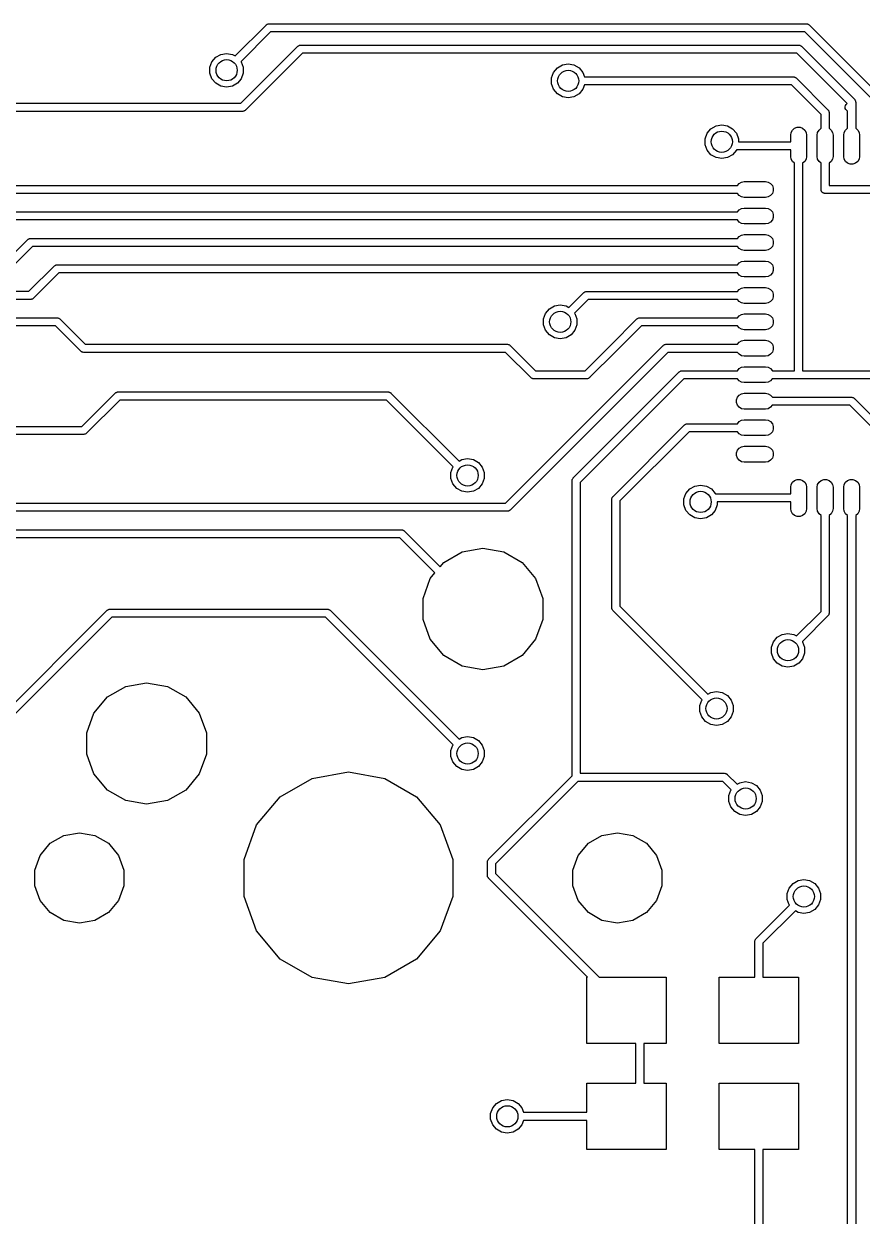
# Model space of a CAD drawing. Extents: x 16 to 277, y -108 to -11.
# Drawn here: x 129.87 to 145.7, y -66.38 to -43.87 of the extents above; entities that cross this region are included whole.
import ezdxf

# ---------------------------------------------------------------- set-up
doc = ezdxf.new("R2010")
doc.units = 0
doc.header["$MEASUREMENT"] = 0
doc.layers.add('BLACK', color=7, linetype='CONTINUOUS')

msp = doc.modelspace()

# ---------------------------------------------------------------- linework, layer by layer
at = {"layer": 'Black'}
for p, q in [((133.861, -44.4808), (134.446, -43.8961)), ((134.446, -43.8961), (134.449, -43.8942)), ((134.449, -43.8942), (134.451, -43.8916)), ((134.451, -43.8916), (134.46, -43.8866)), ((134.46, -43.8866), (134.468, -43.8809)), ((134.468, -43.8809), (134.471, -43.8801)), ((134.471, -43.8801), (134.474, -43.8784)), ((134.474, -43.8784), (134.484, -43.8767)), ((134.484, -43.8767), (134.493, -43.8741)), ((134.493, -43.8741), (134.497, -43.8744)), ((134.497, -43.8744), (134.5, -43.8738)), ((134.5, -43.8738), (144.65, -43.8738)), ((144.65, -43.8738), (144.653, -43.8744)), ((144.653, -43.8744), (144.657, -43.8741)), ((144.657, -43.8741), (144.666, -43.8767)), ((144.666, -43.8767), (144.676, -43.8784)), ((144.676, -43.8784), (144.679, -43.8801)), ((144.679, -43.8801), (144.682, -43.8809)), ((144.682, -43.8809), (144.69, -43.8867)), ((144.69, -43.8867), (144.699, -43.8916)), ((144.699, -43.8916), (144.701, -43.8942)), ((144.701, -43.8942), (144.704, -43.8961)), ((144.704, -43.8961), (146.056, -45.2479)), ((134.532, -44.0262), (133.972, -44.5858)), ((144.618, -44.0262), (134.532, -44.0262)), ((145.926, -45.3333), (144.618, -44.0262)), ((133.968, -45.3738), (135.046, -44.2961)), ((135.046, -44.2961), (135.049, -44.2942)), ((135.049, -44.2942), (135.051, -44.2916)), ((135.051, -44.2916), (135.06, -44.2866)), ((135.06, -44.2866), (135.068, -44.2809)), ((135.068, -44.2809), (135.071, -44.2801)), ((135.071, -44.2801), (135.074, -44.2784)), ((135.074, -44.2784), (135.084, -44.2767)), ((135.084, -44.2767), (135.093, -44.2741)), ((135.093, -44.2741), (135.097, -44.2744)), ((135.097, -44.2744), (135.1, -44.2738)), ((135.1, -44.2738), (144.5, -44.2738)), ((144.5, -44.2738), (144.503, -44.2744)), ((144.503, -44.2744), (144.507, -44.2741)), ((144.507, -44.2741), (144.516, -44.2767)), ((144.516, -44.2767), (144.526, -44.2784)), ((144.526, -44.2784), (144.529, -44.2801)), ((144.529, -44.2801), (144.532, -44.2809)), ((144.532, -44.2809), (144.54, -44.2867)), ((144.54, -44.2867), (144.549, -44.2916)), ((144.549, -44.2916), (144.551, -44.2942)), ((144.551, -44.2942), (144.554, -44.2961)), ((144.554, -44.2961), (145.555, -45.2975)), ((133.424, -44.5906), (133.495, -44.5059)), ((133.495, -44.5059), (133.591, -44.4505)), ((133.591, -44.4505), (133.7, -44.4313)), ((133.7, -44.4313), (133.809, -44.4505)), ((133.809, -44.4505), (133.861, -44.4808)), ((135.132, -44.4262), (134.054, -45.5039)), ((144.468, -44.4262), (135.132, -44.4262)), ((145.419, -45.3764), (144.468, -44.4262)), ((133.386, -44.6947), (133.424, -44.5906)), ((133.386, -44.8053), (133.386, -44.6947)), ((133.972, -44.5858), (133.976, -44.5906)), ((133.976, -44.5906), (134.014, -44.6947)), ((134.014, -44.6947), (134.014, -44.8053)), ((139.836, -44.8947), (139.874, -44.7906)), ((139.874, -44.7906), (139.945, -44.7059)), ((139.945, -44.7059), (140.041, -44.6505)), ((140.041, -44.6505), (140.15, -44.6313)), ((140.15, -44.6313), (140.259, -44.6505)), ((140.259, -44.6505), (140.355, -44.7059)), ((140.355, -44.7059), (140.426, -44.7906)), ((140.426, -44.7906), (140.456, -44.8738)), ((133.424, -44.9094), (133.386, -44.8053)), ((133.495, -44.9941), (133.424, -44.9094)), ((133.591, -45.0495), (133.495, -44.9941)), ((133.905, -44.9941), (133.809, -45.0495)), ((133.976, -44.9094), (133.905, -44.9941)), ((134.014, -44.8053), (133.976, -44.9094)), ((139.836, -45.0053), (139.836, -44.8947)), ((139.874, -45.1094), (139.836, -45.0053)), ((140.456, -44.8738), (144.4, -44.8738)), ((144.4, -44.8738), (144.403, -44.8744)), ((144.403, -44.8744), (144.407, -44.8741)), ((144.407, -44.8741), (144.416, -44.8767)), ((144.416, -44.8767), (144.426, -44.8784)), ((144.426, -44.8784), (144.429, -44.8801)), ((144.429, -44.8801), (144.432, -44.8809)), ((144.432, -44.8809), (144.44, -44.8867)), ((144.44, -44.8867), (144.449, -44.8916)), ((144.449, -44.8916), (144.451, -44.8942)), ((144.451, -44.8942), (144.454, -44.8961)), ((144.454, -44.8961), (145.055, -45.4971)), ((133.7, -45.0687), (133.591, -45.0495)), ((133.809, -45.0495), (133.7, -45.0687)), ((139.945, -45.1941), (139.874, -45.1094)), ((140.041, -45.2495), (139.945, -45.1941)), ((140.355, -45.1941), (140.259, -45.2495)), ((140.426, -45.1094), (140.355, -45.1941)), ((140.456, -45.0262), (140.426, -45.1094)), ((144.368, -45.0262), (140.456, -45.0262)), ((144.925, -45.5826), (144.368, -45.0262)), ((129.332, -45.3738), (133.968, -45.3738)), ((140.15, -45.2687), (140.041, -45.2495)), ((140.259, -45.2495), (140.15, -45.2687)), ((145.377, -45.4434), (145.384, -45.4178)), ((145.379, -45.4697), (145.377, -45.4434)), ((145.39, -45.4937), (145.379, -45.4697)), ((145.384, -45.4178), (145.399, -45.3961)), ((145.399, -45.3961), (145.419, -45.3764)), ((145.555, -45.2975), (145.557, -45.3003)), ((145.557, -45.3003), (145.56, -45.3024)), ((145.56, -45.3024), (145.565, -45.311)), ((145.565, -45.311), (145.57, -45.3192)), ((145.57, -45.3192), (145.571, -45.3224)), ((145.571, -45.3224), (145.573, -45.3253)), ((145.573, -45.3253), (145.575, -45.3351)), ((145.575, -45.3351), (145.577, -45.3448)), ((145.577, -45.3448), (145.577, -45.3481)), ((145.577, -45.3481), (145.578, -45.3514)), ((145.578, -45.3514), (145.578, -45.4014)), ((145.578, -45.4014), (145.578, -45.8457)), ((134, -45.5262), (129.3, -45.5262)), ((134.003, -45.5256), (134, -45.5262)), ((134.007, -45.5259), (134.003, -45.5256)), ((134.016, -45.5233), (134.007, -45.5259)), ((134.026, -45.5216), (134.016, -45.5233)), ((134.029, -45.5199), (134.026, -45.5216)), ((134.032, -45.5191), (134.029, -45.5199)), ((134.04, -45.5133), (134.032, -45.5191)), ((134.049, -45.5084), (134.04, -45.5133)), ((134.051, -45.5058), (134.049, -45.5084)), ((134.054, -45.5039), (134.051, -45.5058)), ((144.925, -45.8457), (144.925, -45.5826)), ((145.055, -45.4971), (145.057, -45.4999)), ((145.057, -45.4999), (145.059, -45.502)), ((145.059, -45.502), (145.064, -45.5107)), ((145.064, -45.5107), (145.07, -45.5188)), ((145.07, -45.5188), (145.071, -45.5221)), ((145.071, -45.5221), (145.073, -45.525)), ((145.073, -45.525), (145.074, -45.5348)), ((145.074, -45.5348), (145.077, -45.5444)), ((145.077, -45.5444), (145.077, -45.5477)), ((145.077, -45.5477), (145.077, -45.551)), ((145.077, -45.551), (145.077, -45.8457)), ((145.409, -45.5124), (145.39, -45.4937)), ((145.425, -45.5199), (145.409, -45.5124)), ((145.425, -45.8457), (145.425, -45.5199)), ((142.774, -45.9406), (142.845, -45.8559)), ((142.845, -45.8559), (142.941, -45.8005)), ((142.941, -45.8005), (143.05, -45.7813)), ((143.05, -45.7813), (143.159, -45.8005)), ((143.159, -45.8005), (143.255, -45.8559)), ((143.255, -45.8559), (143.326, -45.9406)), ((144.36, -45.9232), (144.386, -45.8781)), ((144.386, -45.8781), (144.426, -45.8446)), ((144.426, -45.8446), (144.475, -45.8268)), ((144.475, -45.8268), (144.527, -45.8268)), ((144.527, -45.8268), (144.576, -45.8446)), ((144.576, -45.8446), (144.615, -45.8781)), ((144.615, -45.8781), (144.641, -45.9232)), ((144.86, -45.9232), (144.886, -45.8781)), ((144.886, -45.8781), (144.925, -45.8457)), ((145.077, -45.8457), (145.116, -45.8781)), ((145.116, -45.8781), (145.142, -45.9232)), ((145.361, -45.9232), (145.387, -45.8781)), ((145.387, -45.8781), (145.425, -45.8457)), ((145.578, -45.8457), (145.616, -45.8781)), ((145.616, -45.8781), (145.642, -45.9232)), ((142.736, -46.0447), (142.774, -45.9406)), ((142.736, -46.1553), (142.736, -46.0447)), ((143.326, -45.9406), (143.364, -46.0447)), ((143.364, -46.0447), (143.364, -46.0989)), ((143.364, -46.0989), (144.351, -46.0989)), ((144.351, -45.9744), (144.36, -45.9232)), ((144.351, -46.0989), (144.351, -45.9744)), ((144.641, -45.9232), (144.65, -45.9744)), ((144.65, -45.9744), (144.65, -46.3759)), ((144.851, -45.9744), (144.86, -45.9232)), ((144.851, -46.3759), (144.851, -45.9744)), ((145.142, -45.9232), (145.151, -45.9744)), ((145.151, -45.9744), (145.151, -46.3759)), ((145.352, -45.9744), (145.361, -45.9232)), ((145.352, -46.3759), (145.352, -45.9744)), ((145.642, -45.9232), (145.651, -45.9744)), ((145.651, -45.9744), (145.651, -46.3759)), ((142.774, -46.2594), (142.736, -46.1553)), ((142.845, -46.3441), (142.774, -46.2594)), ((142.941, -46.3995), (142.845, -46.3441)), ((143.255, -46.3441), (143.159, -46.3995)), ((143.326, -46.2594), (143.255, -46.3441)), ((143.329, -46.2513), (143.326, -46.2594)), ((144.351, -46.2513), (143.329, -46.2513)), ((144.351, -46.3759), (144.351, -46.2513)), ((143.05, -46.4187), (142.941, -46.3995)), ((143.159, -46.3995), (143.05, -46.4187)), ((144.36, -46.4271), (144.351, -46.3759)), ((144.386, -46.4722), (144.36, -46.4271)), ((144.424, -46.504), (144.386, -46.4722)), ((144.424, -50.4238), (144.424, -46.504)), ((144.615, -46.4722), (144.576, -46.5051)), ((144.576, -46.5051), (144.576, -50.4238)), ((144.641, -46.4271), (144.615, -46.4722)), ((144.65, -46.3759), (144.641, -46.4271)), ((144.86, -46.4271), (144.851, -46.3759)), ((144.886, -46.4722), (144.86, -46.4271)), ((144.924, -46.5037), (144.886, -46.4722)), ((144.924, -47), (144.924, -46.5037)), ((145.116, -46.4722), (145.076, -46.5054)), ((145.076, -46.5054), (145.076, -46.9238)), ((145.142, -46.4271), (145.116, -46.4722)), ((145.151, -46.3759), (145.142, -46.4271)), ((145.361, -46.4271), (145.352, -46.3759)), ((145.387, -46.4722), (145.361, -46.4271)), ((145.426, -46.5056), (145.387, -46.4722)), ((145.475, -46.5234), (145.426, -46.5056)), ((145.527, -46.5234), (145.475, -46.5234)), ((145.576, -46.5056), (145.527, -46.5234)), ((145.616, -46.4722), (145.576, -46.5056)), ((145.642, -46.4271), (145.616, -46.4722)), ((145.651, -46.3759), (145.642, -46.4271)), ((129, -46.9238), (143.346, -46.9238)), ((143.346, -46.9238), (143.378, -46.8858)), ((143.378, -46.8858), (143.423, -46.8598)), ((143.423, -46.8598), (143.474, -46.8508)), ((143.474, -46.8508), (143.876, -46.8508)), ((143.876, -46.8508), (143.927, -46.8598)), ((143.927, -46.8598), (143.972, -46.8858)), ((143.972, -46.8858), (144.006, -46.9257)), ((144.006, -46.9257), (144.023, -46.9746)), ((144.023, -47.0267), (144.006, -47.0756)), ((144.023, -46.9746), (144.023, -47.0267)), ((144.925, -47.0066), (144.924, -47)), ((144.925, -47.0132), (144.925, -47.0066)), ((144.927, -47.0195), (144.925, -47.0132)), ((144.928, -47.0261), (144.927, -47.0195)), ((144.932, -47.0318), (144.928, -47.0261)), ((144.934, -47.0381), (144.932, -47.0318)), ((144.938, -47.0432), (144.934, -47.0381)), ((144.942, -47.049), (144.938, -47.0432)), ((145.076, -46.9238), (149.996, -46.9238)), ((143.345, -47.0762), (129.032, -47.0762)), ((143.378, -47.1154), (143.345, -47.0762)), ((143.423, -47.1415), (143.378, -47.1154)), ((143.474, -47.1505), (143.423, -47.1415)), ((143.876, -47.1505), (143.474, -47.1505)), ((143.927, -47.1415), (143.876, -47.1505)), ((143.972, -47.1154), (143.927, -47.1415)), ((144.006, -47.0756), (143.972, -47.1154)), ((144.947, -47.0533), (144.942, -47.049)), ((144.951, -47.0584), (144.947, -47.0533)), ((144.957, -47.0617), (144.951, -47.0584)), ((144.962, -47.066), (144.957, -47.0617)), ((144.968, -47.0683), (144.962, -47.066)), ((144.974, -47.0716), (144.968, -47.0683)), ((144.981, -47.0728), (144.974, -47.0716)), ((144.987, -47.075), (144.981, -47.0728)), ((144.993, -47.075), (144.987, -47.075)), ((145, -47.0762), (144.993, -47.075)), ((149.995, -47.0762), (145, -47.0762)), ((129.5, -47.4238), (143.347, -47.4238)), ((143.347, -47.4238), (143.378, -47.3862)), ((143.378, -47.3862), (143.423, -47.3602)), ((143.423, -47.3602), (143.474, -47.3512)), ((143.474, -47.3512), (143.876, -47.3512)), ((143.876, -47.3512), (143.927, -47.3602)), ((143.927, -47.3602), (143.972, -47.3862)), ((143.972, -47.3862), (144.006, -47.4261)), ((144.006, -47.4261), (144.023, -47.475)), ((144.023, -47.475), (144.023, -47.527)), ((143.345, -47.5762), (129.532, -47.5762)), ((143.378, -47.6158), (143.345, -47.5762)), ((143.423, -47.6418), (143.378, -47.6158)), ((143.474, -47.6509), (143.423, -47.6418)), ((143.876, -47.6509), (143.474, -47.6509)), ((143.927, -47.6418), (143.876, -47.6509)), ((143.972, -47.6158), (143.927, -47.6418)), ((144.006, -47.5759), (143.972, -47.6158)), ((144.023, -47.527), (144.006, -47.5759)), ((129.468, -48.4238), (129.946, -47.9461)), ((129.946, -47.9461), (129.949, -47.9442)), ((129.949, -47.9442), (129.951, -47.9416)), ((129.951, -47.9416), (129.96, -47.9367)), ((129.96, -47.9367), (129.968, -47.9309)), ((129.968, -47.9309), (129.971, -47.9301)), ((129.971, -47.9301), (129.974, -47.9284)), ((129.974, -47.9284), (129.984, -47.9267)), ((129.984, -47.9267), (129.993, -47.9241)), ((129.993, -47.9241), (129.997, -47.9244)), ((129.997, -47.9244), (130, -47.9238)), ((130, -47.9238), (143.347, -47.9238)), ((143.347, -47.9238), (143.378, -47.8866)), ((143.378, -47.8866), (143.423, -47.8606)), ((143.423, -47.8606), (143.474, -47.8515)), ((143.474, -47.8515), (143.876, -47.8515)), ((143.876, -47.8515), (143.927, -47.8606)), ((143.927, -47.8606), (143.972, -47.8866)), ((143.972, -47.8866), (144.006, -47.9265)), ((144.006, -47.9265), (144.023, -47.9754)), ((130.032, -48.0762), (129.554, -48.5539)), ((143.345, -48.0762), (130.032, -48.0762)), ((143.345, -48.0763), (143.345, -48.0762)), ((143.378, -48.1162), (143.345, -48.0763)), ((143.423, -48.1422), (143.378, -48.1162)), ((143.474, -48.1513), (143.423, -48.1422)), ((143.876, -48.1513), (143.474, -48.1513)), ((143.927, -48.1422), (143.876, -48.1513)), ((143.972, -48.1162), (143.927, -48.1422)), ((144.006, -48.0763), (143.972, -48.1162)), ((144.023, -48.0274), (144.006, -48.0763)), ((144.023, -47.9754), (144.023, -48.0274)), ((143.347, -48.4238), (143.378, -48.387)), ((143.378, -48.387), (143.423, -48.361)), ((143.423, -48.361), (143.474, -48.3519)), ((143.474, -48.3519), (143.876, -48.3519)), ((143.876, -48.3519), (143.927, -48.361)), ((143.927, -48.361), (143.972, -48.387)), ((143.972, -48.387), (144.006, -48.4268)), ((129.968, -48.9238), (130.446, -48.4461)), ((130.532, -48.5762), (130.054, -49.0539)), ((130.446, -48.4461), (130.449, -48.4442)), ((130.449, -48.4442), (130.451, -48.4416)), ((130.451, -48.4416), (130.46, -48.4367)), ((130.46, -48.4367), (130.468, -48.4309)), ((130.468, -48.4309), (130.471, -48.4301)), ((130.471, -48.4301), (130.474, -48.4284)), ((130.474, -48.4284), (130.484, -48.4267)), ((130.484, -48.4267), (130.493, -48.4241)), ((130.493, -48.4241), (130.497, -48.4244)), ((130.497, -48.4244), (130.5, -48.4238)), ((130.5, -48.4238), (143.347, -48.4238)), ((143.344, -48.5762), (130.532, -48.5762)), ((143.345, -48.5767), (143.344, -48.5762)), ((143.378, -48.6166), (143.345, -48.5767)), ((143.423, -48.6426), (143.378, -48.6166)), ((143.972, -48.6166), (143.927, -48.6426)), ((144.006, -48.5767), (143.972, -48.6166)), ((144.006, -48.4268), (144.023, -48.4758)), ((144.023, -48.5278), (144.006, -48.5767)), ((144.023, -48.4758), (144.023, -48.5278)), ((143.474, -48.6516), (143.423, -48.6426)), ((143.876, -48.6516), (143.474, -48.6516)), ((143.927, -48.6426), (143.876, -48.6516)), ((52.0316, -48.9238), (129.968, -48.9238)), ((130.016, -49.0733), (130.007, -49.0759)), ((130.026, -49.0716), (130.016, -49.0733)), ((130.029, -49.0699), (130.026, -49.0716)), ((130.032, -49.0691), (130.029, -49.0699)), ((130.04, -49.0633), (130.032, -49.0691)), ((130.049, -49.0584), (130.04, -49.0633)), ((130.051, -49.0558), (130.049, -49.0584)), ((130.054, -49.0539), (130.051, -49.0558)), ((140.161, -49.2308), (140.444, -48.9483)), ((140.444, -48.9483), (140.447, -48.9464)), ((140.447, -48.9464), (140.449, -48.9438)), ((140.449, -48.9438), (140.457, -48.9388)), ((140.457, -48.9388), (140.466, -48.9331)), ((140.466, -48.9331), (140.469, -48.9322)), ((140.469, -48.9322), (140.472, -48.9306)), ((140.472, -48.9306), (140.482, -48.9288)), ((140.482, -48.9288), (140.491, -48.9262)), ((140.491, -48.9262), (140.495, -48.9265)), ((140.495, -48.9265), (140.498, -48.926)), ((140.498, -48.926), (143.346, -48.926)), ((143.346, -48.926), (143.378, -48.8874)), ((143.378, -48.8874), (143.423, -48.8613)), ((143.423, -48.8613), (143.474, -48.8523)), ((143.474, -48.8523), (143.876, -48.8523)), ((143.876, -48.8523), (143.927, -48.8613)), ((143.927, -48.8613), (143.972, -48.8874)), ((143.972, -48.8874), (144.006, -48.9272)), ((144.006, -48.9272), (144.023, -48.9761)), ((144.023, -49.0282), (144.006, -49.0771)), ((144.023, -48.9761), (144.023, -49.0282)), ((130, -49.0762), (52, -49.0762)), ((130.003, -49.0756), (130, -49.0762)), ((130.007, -49.0759), (130.003, -49.0756)), ((139.724, -49.3406), (139.795, -49.2559)), ((139.795, -49.2559), (139.891, -49.2005)), ((139.891, -49.2005), (140, -49.1813)), ((140, -49.1813), (140.109, -49.2005)), ((140.109, -49.2005), (140.161, -49.2308)), ((140.529, -49.0784), (140.272, -49.3358)), ((143.346, -49.0784), (140.529, -49.0784)), ((143.378, -49.117), (143.346, -49.0784)), ((143.423, -49.143), (143.378, -49.117)), ((143.474, -49.152), (143.423, -49.143)), ((143.876, -49.152), (143.474, -49.152)), ((143.927, -49.143), (143.876, -49.152)), ((143.972, -49.117), (143.927, -49.143)), ((144.006, -49.0771), (143.972, -49.117)), ((119, -49.4238), (130.5, -49.4238)), ((130.5, -49.4238), (130.503, -49.4244)), ((130.503, -49.4244), (130.507, -49.4241)), ((130.507, -49.4241), (130.516, -49.4267)), ((130.516, -49.4267), (130.526, -49.4284)), ((130.526, -49.4284), (130.529, -49.4301)), ((130.529, -49.4301), (130.532, -49.4309)), ((130.532, -49.4309), (130.54, -49.4367)), ((130.54, -49.4367), (130.549, -49.4416)), ((130.549, -49.4416), (130.551, -49.4442)), ((130.551, -49.4442), (130.554, -49.4461)), ((130.554, -49.4461), (131.032, -49.9238)), ((139.686, -49.4447), (139.724, -49.3406)), ((139.686, -49.5553), (139.686, -49.4447)), ((140.272, -49.3358), (140.276, -49.3406)), ((140.276, -49.3406), (140.314, -49.4447)), ((140.314, -49.4447), (140.314, -49.5553)), ((140.946, -49.9461), (141.446, -49.4461)), ((141.446, -49.4461), (141.449, -49.4442)), ((141.449, -49.4442), (141.451, -49.4416)), ((141.451, -49.4416), (141.46, -49.4367)), ((141.46, -49.4367), (141.468, -49.4309)), ((141.468, -49.4309), (141.471, -49.4301)), ((141.471, -49.4301), (141.474, -49.4284)), ((141.474, -49.4284), (141.484, -49.4267)), ((141.484, -49.4267), (141.493, -49.4241)), ((141.493, -49.4241), (141.497, -49.4244)), ((141.497, -49.4244), (141.5, -49.4238)), ((141.5, -49.4238), (143.346, -49.4238)), ((143.346, -49.4238), (143.378, -49.3852)), ((143.378, -49.3852), (143.423, -49.3592)), ((143.423, -49.3592), (143.474, -49.3501)), ((143.474, -49.3501), (143.876, -49.3501)), ((143.876, -49.3501), (143.927, -49.3592)), ((143.927, -49.3592), (143.972, -49.3852)), ((143.972, -49.3852), (144.006, -49.4251)), ((144.006, -49.4251), (144.023, -49.474)), ((144.023, -49.474), (144.023, -49.526)), ((130.468, -49.5762), (119.032, -49.5762)), ((130.946, -50.0539), (130.468, -49.5762)), ((139.724, -49.6594), (139.686, -49.5553)), ((139.795, -49.7441), (139.724, -49.6594)), ((139.891, -49.7995), (139.795, -49.7441)), ((140.205, -49.7441), (140.109, -49.7995)), ((140.276, -49.6594), (140.205, -49.7441)), ((140.314, -49.5553), (140.276, -49.6594)), ((141.532, -49.5762), (141.054, -50.0539)), ((143.346, -49.5762), (141.532, -49.5762)), ((143.378, -49.6148), (143.346, -49.5762)), ((143.423, -49.6408), (143.378, -49.6148)), ((143.474, -49.6499), (143.423, -49.6408)), ((143.876, -49.6499), (143.474, -49.6499)), ((143.927, -49.6408), (143.876, -49.6499)), ((143.972, -49.6148), (143.927, -49.6408)), ((144.006, -49.5749), (143.972, -49.6148)), ((144.023, -49.526), (144.006, -49.5749)), ((131.032, -49.9238), (131.5, -49.9238)), ((131.5, -49.9238), (139, -49.9238)), ((138.968, -52.9238), (141.946, -49.9461)), ((139, -49.9238), (139.003, -49.9244)), ((139.003, -49.9244), (139.007, -49.9241)), ((139.007, -49.9241), (139.016, -49.9267)), ((139.016, -49.9267), (139.026, -49.9284)), ((139.026, -49.9284), (139.029, -49.9301)), ((139.029, -49.9301), (139.032, -49.9309)), ((139.032, -49.9309), (139.04, -49.9367)), ((139.04, -49.9367), (139.049, -49.9416)), ((139.049, -49.9416), (139.051, -49.9442)), ((139.051, -49.9442), (139.054, -49.9461)), ((139.054, -49.9461), (139.532, -50.4238)), ((140, -49.8187), (139.891, -49.7995)), ((140.109, -49.7995), (140, -49.8187)), ((140.468, -50.4238), (140.946, -49.9461)), ((140.946, -49.9461), (140.946, -49.9461)), ((141.946, -49.9461), (141.949, -49.9442)), ((141.949, -49.9442), (141.951, -49.9416)), ((141.951, -49.9416), (141.96, -49.9367)), ((141.96, -49.9367), (141.968, -49.9309)), ((141.968, -49.9309), (141.971, -49.9301)), ((141.971, -49.9301), (141.974, -49.9284)), ((141.974, -49.9284), (141.984, -49.9267)), ((141.984, -49.9267), (141.993, -49.9241)), ((141.993, -49.9241), (141.997, -49.9244)), ((141.997, -49.9244), (142, -49.9238)), ((142, -49.9238), (143.344, -49.9238)), ((143.344, -49.9238), (143.345, -49.9229)), ((143.345, -49.9229), (143.378, -49.883)), ((143.378, -49.883), (143.423, -49.857)), ((143.423, -49.857), (143.474, -49.848)), ((143.474, -49.848), (143.876, -49.848)), ((143.876, -49.848), (143.927, -49.857)), ((143.927, -49.857), (143.972, -49.883)), ((143.972, -49.883), (144.006, -49.9229)), ((144.006, -49.9229), (144.023, -49.9718)), ((144.023, -49.9718), (144.023, -50.0239)), ((130.949, -50.0558), (130.946, -50.0539)), ((130.951, -50.0584), (130.949, -50.0558)), ((130.96, -50.0633), (130.951, -50.0584)), ((130.968, -50.0691), (130.96, -50.0633)), ((130.971, -50.0699), (130.968, -50.0691)), ((130.974, -50.0716), (130.971, -50.0699)), ((130.984, -50.0733), (130.974, -50.0716)), ((130.993, -50.0759), (130.984, -50.0733)), ((130.997, -50.0756), (130.993, -50.0759)), ((131, -50.0762), (130.997, -50.0756)), ((131.5, -50.0762), (131, -50.0762)), ((138.968, -50.0762), (131.5, -50.0762)), ((139.446, -50.5539), (138.968, -50.0762)), ((142.032, -50.0762), (139.054, -53.0539)), ((141.054, -50.0539), (140.554, -50.5539)), ((141.054, -50.0539), (141.054, -50.0539)), ((143.348, -50.0762), (142.032, -50.0762)), ((143.378, -50.1126), (143.348, -50.0762)), ((143.423, -50.1387), (143.378, -50.1126)), ((143.474, -50.1477), (143.423, -50.1387)), ((143.876, -50.1477), (143.474, -50.1477)), ((143.927, -50.1387), (143.876, -50.1477)), ((143.972, -50.1126), (143.927, -50.1387)), ((144.006, -50.0728), (143.972, -50.1126)), ((144.023, -50.0239), (144.006, -50.0728)), ((139.532, -50.4238), (140.468, -50.4238)), ((142.286, -50.4249), (142.295, -50.4223)), ((142.295, -50.4223), (142.298, -50.4226)), ((142.298, -50.4226), (142.302, -50.422)), ((142.302, -50.422), (143.346, -50.422)), ((143.346, -50.422), (143.378, -50.3834)), ((143.378, -50.3834), (143.423, -50.3574)), ((143.423, -50.3574), (143.474, -50.3484)), ((143.474, -50.3484), (143.876, -50.3484)), ((143.876, -50.3484), (143.927, -50.3574)), ((143.927, -50.3574), (143.972, -50.3834)), ((143.972, -50.3834), (144.006, -50.4233)), ((144.006, -50.4233), (144.006, -50.4238)), ((144.006, -50.4238), (144.424, -50.4238)), ((144.576, -50.4238), (146.918, -50.4238)), ((139.449, -50.5558), (139.446, -50.5539)), ((139.451, -50.5584), (139.449, -50.5558)), ((139.46, -50.5633), (139.451, -50.5584)), ((139.468, -50.5691), (139.46, -50.5633)), ((139.471, -50.5699), (139.468, -50.5691)), ((139.474, -50.5716), (139.471, -50.5699)), ((139.484, -50.5733), (139.474, -50.5716)), ((139.493, -50.5759), (139.484, -50.5733)), ((139.497, -50.5756), (139.493, -50.5759)), ((139.5, -50.5762), (139.497, -50.5756)), ((140.5, -50.5762), (139.5, -50.5762)), ((140.246, -52.4461), (142.248, -50.4443)), ((142.333, -50.5744), (140.376, -52.5316)), ((140.503, -50.5756), (140.5, -50.5762)), ((140.507, -50.5759), (140.503, -50.5756)), ((140.516, -50.5733), (140.507, -50.5759)), ((140.526, -50.5716), (140.516, -50.5733)), ((140.529, -50.5699), (140.526, -50.5716)), ((140.532, -50.5691), (140.529, -50.5699)), ((140.54, -50.5633), (140.532, -50.5691)), ((140.549, -50.5584), (140.54, -50.5633)), ((140.551, -50.5558), (140.549, -50.5584)), ((140.554, -50.5539), (140.551, -50.5558)), ((142.248, -50.4443), (142.251, -50.4424)), ((142.251, -50.4424), (142.253, -50.4398)), ((142.253, -50.4398), (142.261, -50.4349)), ((142.261, -50.4349), (142.27, -50.4292)), ((142.27, -50.4292), (142.273, -50.4283)), ((142.273, -50.4283), (142.276, -50.4266)), ((142.276, -50.4266), (142.286, -50.4249)), ((143.346, -50.5744), (142.333, -50.5744)), ((143.378, -50.613), (143.346, -50.5744)), ((143.423, -50.639), (143.378, -50.613)), ((143.474, -50.6481), (143.423, -50.639)), ((143.876, -50.6481), (143.474, -50.6481)), ((143.927, -50.639), (143.876, -50.6481)), ((143.972, -50.613), (143.927, -50.639)), ((144.003, -50.5762), (143.972, -50.613)), ((144.5, -50.5762), (144.003, -50.5762)), ((146.95, -50.5762), (144.5, -50.5762)), ((130.968, -51.4738), (131.596, -50.8461)), ((131.596, -50.8461), (131.599, -50.8442)), ((131.599, -50.8442), (131.601, -50.8416)), ((131.601, -50.8416), (131.61, -50.8366)), ((131.61, -50.8366), (131.618, -50.8309)), ((131.618, -50.8309), (131.621, -50.8301)), ((131.621, -50.8301), (131.624, -50.8284)), ((131.624, -50.8284), (131.634, -50.8267)), ((131.634, -50.8267), (131.643, -50.8241)), ((131.643, -50.8241), (131.647, -50.8244)), ((131.647, -50.8244), (131.65, -50.8238)), ((131.65, -50.8238), (136.75, -50.8238)), ((136.75, -50.8238), (136.753, -50.8244)), ((136.753, -50.8244), (136.757, -50.8241)), ((136.757, -50.8241), (136.766, -50.8267)), ((136.766, -50.8267), (136.776, -50.8284)), ((136.776, -50.8284), (136.779, -50.8301)), ((136.779, -50.8301), (136.782, -50.8309)), ((136.782, -50.8309), (136.79, -50.8367)), ((136.79, -50.8367), (136.799, -50.8416)), ((136.799, -50.8416), (136.801, -50.8442)), ((136.801, -50.8442), (136.804, -50.8461)), ((136.804, -50.8461), (138.089, -52.1308)), ((143.378, -50.8838), (143.423, -50.8578)), ((143.423, -50.8578), (143.474, -50.8487)), ((143.474, -50.8487), (143.876, -50.8487)), ((143.876, -50.8487), (143.927, -50.8578)), ((143.927, -50.8578), (143.972, -50.8838)), ((131.682, -50.9762), (131.054, -51.6039)), ((136.718, -50.9762), (131.682, -50.9762)), ((137.978, -52.2358), (136.718, -50.9762)), ((143.327, -50.9726), (143.345, -50.9237)), ((143.327, -51.0246), (143.327, -50.9726)), ((143.345, -51.0735), (143.327, -51.0246)), ((143.345, -50.9237), (143.378, -50.8838)), ((143.378, -51.1134), (143.345, -51.0735)), ((143.972, -50.8838), (144.006, -50.9237)), ((144.003, -51.0762), (143.972, -51.1134)), ((145.468, -51.0762), (144.003, -51.0762)), ((144.006, -50.9237), (144.006, -50.9238)), ((144.006, -50.9238), (145.5, -50.9238)), ((146.424, -52.0316), (145.468, -51.0762)), ((145.5, -50.9238), (145.503, -50.9244)), ((145.503, -50.9244), (145.507, -50.9241)), ((145.507, -50.9241), (145.516, -50.9267)), ((145.516, -50.9267), (145.526, -50.9284)), ((145.526, -50.9284), (145.529, -50.9301)), ((145.529, -50.9301), (145.532, -50.9309)), ((145.532, -50.9309), (145.54, -50.9367)), ((145.54, -50.9367), (145.549, -50.9416)), ((145.549, -50.9416), (145.551, -50.9442)), ((145.551, -50.9442), (145.554, -50.9461)), ((145.554, -50.9461), (146.554, -51.9461)), ((143.423, -51.1394), (143.378, -51.1134)), ((143.474, -51.1485), (143.423, -51.1394)), ((143.876, -51.1485), (143.474, -51.1485)), ((143.927, -51.1394), (143.876, -51.1485)), ((143.972, -51.1134), (143.927, -51.1394)), ((122.082, -51.4738), (130.968, -51.4738)), ((140.996, -52.7961), (142.347, -51.4451)), ((142.347, -51.4451), (142.35, -51.4432)), ((142.35, -51.4432), (142.352, -51.4406)), ((142.352, -51.4406), (142.361, -51.4356)), ((142.361, -51.4356), (142.369, -51.4299)), ((142.369, -51.4299), (142.372, -51.4291)), ((142.372, -51.4291), (142.375, -51.4274)), ((142.375, -51.4274), (142.385, -51.4256)), ((142.385, -51.4256), (142.394, -51.4231)), ((142.394, -51.4231), (142.398, -51.4234)), ((142.398, -51.4234), (142.401, -51.4228)), ((142.401, -51.4228), (143.346, -51.4228)), ((143.346, -51.4228), (143.378, -51.3842)), ((143.378, -51.3842), (143.423, -51.3582)), ((143.423, -51.3582), (143.474, -51.3491)), ((143.474, -51.3491), (143.876, -51.3491)), ((143.876, -51.3491), (143.927, -51.3582)), ((143.927, -51.3582), (143.972, -51.3842)), ((143.972, -51.3842), (144.006, -51.4241)), ((144.006, -51.4241), (144.023, -51.473)), ((144.023, -51.525), (144.006, -51.5739)), ((144.023, -51.473), (144.023, -51.525)), ((131, -51.6262), (122.05, -51.6262)), ((131.003, -51.6256), (131, -51.6262)), ((131.007, -51.6259), (131.003, -51.6256)), ((131.016, -51.6233), (131.007, -51.6259)), ((131.026, -51.6216), (131.016, -51.6233)), ((131.029, -51.6199), (131.026, -51.6216)), ((131.032, -51.6191), (131.029, -51.6199)), ((131.04, -51.6133), (131.032, -51.6191)), ((131.049, -51.6084), (131.04, -51.6133)), ((131.051, -51.6058), (131.049, -51.6084)), ((131.054, -51.6039), (131.051, -51.6058)), ((142.433, -51.5752), (141.126, -52.8816)), ((143.346, -51.5752), (142.433, -51.5752)), ((143.378, -51.6138), (143.346, -51.5752)), ((143.423, -51.6398), (143.378, -51.6138)), ((143.474, -51.6488), (143.423, -51.6398)), ((143.876, -51.6488), (143.474, -51.6488)), ((143.927, -51.6398), (143.876, -51.6488)), ((143.972, -51.6138), (143.927, -51.6398)), ((144.006, -51.5739), (143.972, -51.6138)), ((143.327, -51.9733), (143.345, -51.9244)), ((143.327, -52.0254), (143.327, -51.9733)), ((143.345, -51.9244), (143.378, -51.8846)), ((143.378, -51.8846), (143.423, -51.8585)), ((143.423, -51.8585), (143.474, -51.8495)), ((143.474, -51.8495), (143.876, -51.8495)), ((143.876, -51.8495), (143.927, -51.8585)), ((143.927, -51.8585), (143.972, -51.8846)), ((143.972, -51.8846), (144.006, -51.9244)), ((144.006, -51.9244), (144.023, -51.9733)), ((144.023, -51.9733), (144.023, -52.0254)), ((138.089, -52.1308), (138.141, -52.1005)), ((138.141, -52.1005), (138.25, -52.0813)), ((138.25, -52.0813), (138.359, -52.1005)), ((138.359, -52.1005), (138.455, -52.1559)), ((138.455, -52.1559), (138.526, -52.2406)), ((143.345, -52.0743), (143.327, -52.0254)), ((143.378, -52.1142), (143.345, -52.0743)), ((143.423, -52.1402), (143.378, -52.1142)), ((143.474, -52.1492), (143.423, -52.1402)), ((143.876, -52.1492), (143.474, -52.1492)), ((143.927, -52.1402), (143.876, -52.1492)), ((143.972, -52.1142), (143.927, -52.1402)), ((144.006, -52.0743), (143.972, -52.1142)), ((144.023, -52.0254), (144.006, -52.0743)), ((137.936, -52.3447), (137.974, -52.2406)), ((137.936, -52.4553), (137.936, -52.3447)), ((137.974, -52.2406), (137.978, -52.2358)), ((138.526, -52.2406), (138.564, -52.3447)), ((138.564, -52.3447), (138.564, -52.4553)), ((140.242, -52.451), (140.244, -52.4489)), ((140.244, -52.4489), (140.246, -52.4461)), ((137.974, -52.5594), (137.936, -52.4553)), ((138.045, -52.6441), (137.974, -52.5594)), ((138.141, -52.6995), (138.045, -52.6441)), ((138.455, -52.6441), (138.359, -52.6995)), ((138.526, -52.5594), (138.455, -52.6441)), ((138.564, -52.4553), (138.526, -52.5594)), ((140.224, -52.4934), (140.227, -52.4837)), ((140.224, -52.4967), (140.224, -52.4934)), ((140.224, -52.5), (140.224, -52.4967)), ((140.224, -58.0684), (140.224, -52.5)), ((140.227, -52.4837), (140.228, -52.4739)), ((140.228, -52.4739), (140.23, -52.471)), ((140.23, -52.471), (140.231, -52.4678)), ((140.231, -52.4678), (140.237, -52.4596)), ((140.237, -52.4596), (140.242, -52.451)), ((140.376, -52.5316), (140.376, -58.0238)), ((142.374, -52.7406), (142.445, -52.6559)), ((142.445, -52.6559), (142.541, -52.6005)), ((142.541, -52.6005), (142.65, -52.5813)), ((142.65, -52.5813), (142.759, -52.6005)), ((142.759, -52.6005), (142.855, -52.6559)), ((142.855, -52.6559), (142.926, -52.7406)), ((144.351, -52.6241), (144.36, -52.5729)), ((144.351, -52.7487), (144.351, -52.6241)), ((144.36, -52.5729), (144.386, -52.5278)), ((144.386, -52.5278), (144.426, -52.4944)), ((144.426, -52.4944), (144.475, -52.4766)), ((144.475, -52.4766), (144.527, -52.4766)), ((144.527, -52.4766), (144.576, -52.4944)), ((144.576, -52.4944), (144.615, -52.5278)), ((144.615, -52.5278), (144.641, -52.5729)), ((144.641, -52.5729), (144.65, -52.6241)), ((144.65, -52.6241), (144.65, -53.0256)), ((144.851, -52.6241), (144.86, -52.5729)), ((144.851, -53.0256), (144.851, -52.6241)), ((144.86, -52.5729), (144.886, -52.5278)), ((144.886, -52.5278), (144.926, -52.4944)), ((144.926, -52.4944), (144.975, -52.4766)), ((144.975, -52.4766), (145.027, -52.4766)), ((145.027, -52.4766), (145.076, -52.4944)), ((145.076, -52.4944), (145.116, -52.5278)), ((145.116, -52.5278), (145.142, -52.5729)), ((145.142, -52.5729), (145.151, -52.6241)), ((145.151, -52.6241), (145.151, -53.0256)), ((145.352, -52.6241), (145.361, -52.5729)), ((145.352, -53.0256), (145.352, -52.6241)), ((145.361, -52.5729), (145.387, -52.5278)), ((145.387, -52.5278), (145.426, -52.4944)), ((145.426, -52.4944), (145.475, -52.4766)), ((145.475, -52.4766), (145.527, -52.4766)), ((145.527, -52.4766), (145.576, -52.4944)), ((145.576, -52.4944), (145.616, -52.5278)), ((145.616, -52.5278), (145.642, -52.5729)), ((145.642, -52.5729), (145.651, -52.6241)), ((145.651, -52.6241), (145.651, -53.0256)), ((138.25, -52.7187), (138.141, -52.6995)), ((138.359, -52.6995), (138.25, -52.7187)), ((140.974, -52.8434), (140.977, -52.8337)), ((140.974, -52.8467), (140.974, -52.8434)), ((140.974, -52.85), (140.974, -52.8467)), ((140.974, -54.9), (140.974, -52.85)), ((140.977, -52.8337), (140.978, -52.8239)), ((140.978, -52.8239), (140.98, -52.821)), ((140.98, -52.821), (140.981, -52.8178)), ((140.981, -52.8178), (140.987, -52.8096)), ((140.987, -52.8096), (140.992, -52.801)), ((140.992, -52.801), (140.994, -52.7989)), ((140.994, -52.7989), (140.996, -52.7961)), ((141.126, -52.8816), (141.126, -54.8684)), ((142.336, -52.8447), (142.374, -52.7406)), ((142.336, -52.9553), (142.336, -52.8447)), ((142.926, -52.7406), (142.929, -52.7487)), ((142.929, -52.7487), (144.351, -52.7487)), ((123.5, -52.9238), (138.968, -52.9238)), ((139, -53.0762), (123.532, -53.0762)), ((139.003, -53.0756), (139, -53.0762)), ((139.007, -53.0759), (139.003, -53.0756)), ((139.016, -53.0733), (139.007, -53.0759)), ((139.026, -53.0716), (139.016, -53.0733)), ((139.029, -53.0699), (139.026, -53.0716)), ((139.032, -53.0691), (139.029, -53.0699)), ((139.04, -53.0633), (139.032, -53.0691)), ((139.049, -53.0584), (139.04, -53.0633)), ((139.051, -53.0558), (139.049, -53.0584)), ((139.054, -53.0539), (139.051, -53.0558)), ((142.374, -53.0594), (142.336, -52.9553)), ((142.445, -53.1441), (142.374, -53.0594)), ((142.926, -53.0594), (142.855, -53.1441)), ((142.964, -52.9553), (142.926, -53.0594)), ((144.351, -52.9011), (142.964, -52.9011)), ((142.964, -52.9011), (142.964, -52.9553)), ((144.351, -53.0256), (144.351, -52.9011)), ((144.36, -53.0768), (144.351, -53.0256)), ((144.386, -53.1219), (144.36, -53.0768)), ((144.426, -53.1554), (144.386, -53.1219)), ((144.615, -53.1219), (144.576, -53.1554)), ((144.641, -53.0768), (144.615, -53.1219)), ((144.65, -53.0256), (144.641, -53.0768)), ((144.86, -53.0768), (144.851, -53.0256)), ((144.886, -53.1219), (144.86, -53.0768)), ((144.925, -53.1543), (144.886, -53.1219)), ((145.116, -53.1219), (145.077, -53.1543)), ((145.142, -53.0768), (145.116, -53.1219)), ((145.151, -53.0256), (145.142, -53.0768)), ((145.361, -53.0768), (145.352, -53.0256)), ((145.387, -53.1219), (145.361, -53.0768)), ((145.425, -53.1543), (145.387, -53.1219)), ((145.616, -53.1219), (145.578, -53.1543)), ((145.642, -53.0768), (145.616, -53.1219)), ((145.651, -53.0256), (145.642, -53.0768)), ((142.541, -53.1995), (142.445, -53.1441)), ((142.65, -53.2187), (142.541, -53.1995)), ((142.759, -53.1995), (142.65, -53.2187)), ((142.855, -53.1441), (142.759, -53.1995)), ((144.475, -53.1732), (144.426, -53.1554)), ((144.527, -53.1732), (144.475, -53.1732)), ((144.576, -53.1554), (144.527, -53.1732)), ((144.925, -54.9674), (144.925, -53.1543)), ((145.077, -53.1543), (145.077, -54.999)), ((145.425, -70.667), (145.425, -53.1543)), ((145.578, -53.1543), (145.578, -70.6986)), ((124, -53.4238), (137, -53.4238)), ((137, -53.4238), (137.003, -53.4244)), ((137.003, -53.4244), (137.007, -53.4241)), ((137.007, -53.4241), (137.016, -53.4267)), ((137.016, -53.4267), (137.026, -53.4284)), ((137.026, -53.4284), (137.029, -53.4301)), ((137.029, -53.4301), (137.032, -53.4309)), ((137.032, -53.4309), (137.04, -53.4367)), ((137.04, -53.4367), (137.049, -53.4416)), ((137.049, -53.4416), (137.051, -53.4442)), ((137.051, -53.4442), (137.054, -53.4461)), ((137.054, -53.4461), (137.732, -54.1246)), ((136.968, -53.5762), (124.032, -53.5762)), ((137.634, -54.2418), (136.968, -53.5762)), ((138.148, -53.8418), (138.54, -53.7726)), ((138.54, -53.7726), (138.932, -53.8418)), ((137.802, -54.0411), (138.148, -53.8418)), ((138.932, -53.8418), (139.278, -54.0411)), ((137.546, -54.3463), (137.634, -54.2418)), ((137.732, -54.1246), (137.802, -54.0411)), ((139.278, -54.0411), (139.534, -54.3463)), ((137.41, -54.7208), (137.546, -54.3463)), ((139.534, -54.3463), (139.67, -54.7208)), ((131.484, -54.9267), (131.493, -54.9241)), ((131.493, -54.9241), (131.497, -54.9244)), ((131.497, -54.9244), (131.5, -54.9238)), ((131.5, -54.9238), (135.6, -54.9238)), ((135.6, -54.9238), (135.603, -54.9244)), ((135.603, -54.9244), (135.607, -54.9241)), ((135.607, -54.9241), (135.616, -54.9267)), ((137.41, -55.1192), (137.41, -54.7208)), ((139.67, -54.7208), (139.67, -55.1192)), ((140.974, -54.9033), (140.974, -54.9)), ((140.974, -54.9066), (140.974, -54.9033)), ((140.977, -54.9163), (140.974, -54.9066)), ((140.978, -54.9261), (140.977, -54.9163)), ((140.98, -54.929), (140.978, -54.9261)), ((141.126, -54.8684), (142.789, -56.5308)), ((122.468, -63.9238), (131.446, -54.9461)), ((131.532, -55.0762), (122.554, -64.0539)), ((131.446, -54.9461), (131.449, -54.9442)), ((131.449, -54.9442), (131.451, -54.9416)), ((131.451, -54.9416), (131.46, -54.9367)), ((131.46, -54.9367), (131.468, -54.9309)), ((131.468, -54.9309), (131.471, -54.9301)), ((131.471, -54.9301), (131.474, -54.9284)), ((131.474, -54.9284), (131.484, -54.9267)), ((135.568, -55.0762), (131.532, -55.0762)), ((137.978, -57.4858), (135.568, -55.0762)), ((135.616, -54.9267), (135.626, -54.9284)), ((135.626, -54.9284), (135.629, -54.9301)), ((135.629, -54.9301), (135.632, -54.9309)), ((135.632, -54.9309), (135.64, -54.9367)), ((135.64, -54.9367), (135.649, -54.9416)), ((135.649, -54.9416), (135.651, -54.9442)), ((135.651, -54.9442), (135.654, -54.9461)), ((135.654, -54.9461), (138.089, -57.3808)), ((137.546, -55.4937), (137.41, -55.1192)), ((139.67, -55.1192), (139.534, -55.4937)), ((140.981, -54.9322), (140.98, -54.929)), ((140.987, -54.9404), (140.981, -54.9322)), ((140.992, -54.949), (140.987, -54.9404)), ((140.994, -54.9511), (140.992, -54.949)), ((140.996, -54.9539), (140.994, -54.9511)), ((142.678, -56.6358), (140.996, -54.9539)), ((144.461, -55.4308), (144.925, -54.9674)), ((145.055, -55.0529), (144.572, -55.5358)), ((145.057, -55.0501), (145.055, -55.0529)), ((145.059, -55.048), (145.057, -55.0501)), ((145.064, -55.0393), (145.059, -55.048)), ((145.07, -55.0312), (145.064, -55.0393)), ((145.071, -55.0279), (145.07, -55.0312)), ((145.073, -55.025), (145.071, -55.0279)), ((145.074, -55.0152), (145.073, -55.025)), ((145.077, -55.0056), (145.074, -55.0152)), ((145.077, -54.999), (145.077, -55.0023)), ((145.077, -55.0023), (145.077, -55.0056)), ((137.802, -55.7989), (137.546, -55.4937)), ((139.534, -55.4937), (139.278, -55.7989)), ((143.986, -55.6447), (144.024, -55.5406)), ((144.024, -55.5406), (144.095, -55.4559)), ((144.095, -55.4559), (144.191, -55.4005)), ((144.191, -55.4005), (144.3, -55.3813)), ((144.3, -55.3813), (144.409, -55.4005)), ((144.409, -55.4005), (144.461, -55.4308)), ((144.572, -55.5358), (144.576, -55.5406)), ((144.576, -55.5406), (144.614, -55.6447)), ((138.148, -55.9982), (137.802, -55.7989)), ((139.278, -55.7989), (138.932, -55.9982)), ((143.986, -55.7553), (143.986, -55.6447)), ((144.024, -55.8594), (143.986, -55.7553)), ((144.614, -55.7553), (144.576, -55.8594)), ((144.614, -55.6447), (144.614, -55.7553)), ((138.54, -56.0674), (138.148, -55.9982)), ((138.932, -55.9982), (138.54, -56.0674)), ((144.095, -55.9441), (144.024, -55.8594)), ((144.191, -55.9995), (144.095, -55.9441)), ((144.3, -56.0187), (144.191, -55.9995)), ((144.409, -55.9995), (144.3, -56.0187)), ((144.505, -55.9441), (144.409, -55.9995)), ((144.576, -55.8594), (144.505, -55.9441)), ((131.452, -56.5811), (131.798, -56.3818)), ((131.798, -56.3818), (132.19, -56.3126)), ((132.19, -56.3126), (132.582, -56.3818)), ((132.582, -56.3818), (132.928, -56.5811)), ((142.789, -56.5308), (142.841, -56.5005)), ((142.841, -56.5005), (142.95, -56.4813)), ((142.95, -56.4813), (143.059, -56.5005)), ((143.059, -56.5005), (143.155, -56.5559)), ((131.196, -56.8863), (131.452, -56.5811)), ((132.928, -56.5811), (133.184, -56.8863)), ((142.636, -56.7447), (142.674, -56.6406)), ((142.674, -56.6406), (142.678, -56.6358)), ((143.155, -56.5559), (143.226, -56.6406)), ((143.226, -56.6406), (143.264, -56.7447)), ((131.06, -57.2608), (131.196, -56.8863)), ((133.184, -56.8863), (133.32, -57.2608)), ((142.636, -56.8553), (142.636, -56.7447)), ((142.674, -56.9594), (142.636, -56.8553)), ((143.264, -56.8553), (143.226, -56.9594)), ((143.264, -56.7447), (143.264, -56.8553)), ((142.745, -57.0441), (142.674, -56.9594)), ((142.841, -57.0995), (142.745, -57.0441)), ((142.95, -57.1187), (142.841, -57.0995)), ((143.059, -57.0995), (142.95, -57.1187)), ((143.155, -57.0441), (143.059, -57.0995)), ((143.226, -56.9594), (143.155, -57.0441)), ((131.06, -57.6592), (131.06, -57.2608)), ((133.32, -57.2608), (133.32, -57.6592)), ((138.089, -57.3808), (138.141, -57.3505)), ((138.141, -57.3505), (138.25, -57.3313)), ((138.25, -57.3313), (138.359, -57.3505)), ((138.359, -57.3505), (138.455, -57.4059)), ((137.936, -57.5947), (137.974, -57.4906)), ((137.936, -57.7053), (137.936, -57.5947)), ((137.974, -57.4906), (137.978, -57.4858)), ((138.455, -57.4059), (138.526, -57.4906)), ((138.526, -57.4906), (138.564, -57.5947)), ((138.564, -57.5947), (138.564, -57.7053)), ((131.196, -58.0337), (131.06, -57.6592)), ((133.32, -57.6592), (133.184, -58.0337)), ((137.974, -57.8094), (137.936, -57.7053)), ((138.045, -57.8941), (137.974, -57.8094)), ((138.526, -57.8094), (138.455, -57.8941)), ((138.564, -57.7053), (138.526, -57.8094)), ((131.452, -58.3389), (131.196, -58.0337)), ((133.184, -58.0337), (132.928, -58.3389)), ((135.315, -58.1192), (136, -57.9985)), ((136, -57.9985), (136.685, -58.1192)), ((138.141, -57.9495), (138.045, -57.8941)), ((138.25, -57.9687), (138.141, -57.9495)), ((138.359, -57.9495), (138.25, -57.9687)), ((138.455, -57.8941), (138.359, -57.9495)), ((138.646, -59.6461), (140.224, -58.0684)), ((140.376, -58.0238), (143.1, -58.0238)), ((143.1, -58.0238), (143.103, -58.0244)), ((143.103, -58.0244), (143.107, -58.0241)), ((143.107, -58.0241), (143.116, -58.0267)), ((143.116, -58.0267), (143.126, -58.0284)), ((143.126, -58.0284), (143.129, -58.0301)), ((143.129, -58.0301), (143.132, -58.0309)), ((143.132, -58.0309), (143.14, -58.0367)), ((143.14, -58.0367), (143.149, -58.0416)), ((143.149, -58.0416), (143.151, -58.0442)), ((143.151, -58.0442), (143.154, -58.0461)), ((143.154, -58.0461), (143.339, -58.2308)), ((134.713, -58.4667), (135.315, -58.1192)), ((136.685, -58.1192), (137.287, -58.4667)), ((140.332, -58.1762), (138.776, -59.7316)), ((143.068, -58.1762), (140.332, -58.1762)), ((143.228, -58.3358), (143.068, -58.1762)), ((143.339, -58.2308), (143.391, -58.2005)), ((143.391, -58.2005), (143.5, -58.1813)), ((143.5, -58.1813), (143.609, -58.2005)), ((143.609, -58.2005), (143.705, -58.2559)), ((143.705, -58.2559), (143.776, -58.3406)), ((131.798, -58.5382), (131.452, -58.3389)), ((132.928, -58.3389), (132.582, -58.5382)), ((134.267, -58.9992), (134.713, -58.4667)), ((137.287, -58.4667), (137.733, -58.9992)), ((143.186, -58.4447), (143.224, -58.3406)), ((143.186, -58.5553), (143.186, -58.4447)), ((143.224, -58.3406), (143.228, -58.3358)), ((143.776, -58.3406), (143.814, -58.4447)), ((143.814, -58.4447), (143.814, -58.5553)), ((132.19, -58.6074), (131.798, -58.5382)), ((132.582, -58.5382), (132.19, -58.6074)), ((143.224, -58.6594), (143.186, -58.5553)), ((143.295, -58.7441), (143.224, -58.6594)), ((143.391, -58.7995), (143.295, -58.7441)), ((143.705, -58.7441), (143.609, -58.7995)), ((143.776, -58.6594), (143.705, -58.7441)), ((143.814, -58.5553), (143.776, -58.6594)), ((143.5, -58.8187), (143.391, -58.7995)), ((143.609, -58.7995), (143.5, -58.8187)), ((130.371, -59.3457), (130.628, -59.1974)), ((130.628, -59.1974), (130.92, -59.1458)), ((130.92, -59.1458), (131.212, -59.1974)), ((131.212, -59.1974), (131.469, -59.3457)), ((134.029, -59.6524), (134.267, -58.9992)), ((137.733, -58.9992), (137.971, -59.6524)), ((140.531, -59.3457), (140.788, -59.1974)), ((140.788, -59.1974), (141.08, -59.1458)), ((141.08, -59.1458), (141.372, -59.1974)), ((141.372, -59.1974), (141.629, -59.3457)), ((130.18, -59.5729), (130.371, -59.3457)), ((131.469, -59.3457), (131.66, -59.5729)), ((140.34, -59.5729), (140.531, -59.3457)), ((141.629, -59.3457), (141.82, -59.5729)), ((130.079, -59.8517), (130.18, -59.5729)), ((131.66, -59.5729), (131.761, -59.8517)), ((134.029, -60.3476), (134.029, -59.6524)), ((137.971, -59.6524), (137.971, -60.3476)), ((138.637, -59.6596), (138.642, -59.651)), ((138.642, -59.651), (138.644, -59.6489)), ((138.644, -59.6489), (138.646, -59.6461)), ((140.239, -59.8517), (140.34, -59.5729)), ((141.82, -59.5729), (141.921, -59.8517)), ((130.079, -60.1483), (130.079, -59.8517)), ((131.761, -59.8517), (131.761, -60.1483)), ((138.624, -59.6934), (138.627, -59.6837)), ((138.624, -59.6967), (138.624, -59.6934)), ((138.624, -59.7), (138.624, -59.6967)), ((138.624, -59.95), (138.624, -59.7)), ((138.627, -59.6837), (138.628, -59.6739)), ((138.628, -59.6739), (138.63, -59.671)), ((138.63, -59.671), (138.631, -59.6678)), ((138.631, -59.6678), (138.637, -59.6596)), ((138.776, -59.7316), (138.776, -59.9184)), ((140.239, -60.1483), (140.239, -59.8517)), ((141.921, -59.8517), (141.921, -60.1483)), ((138.624, -59.9533), (138.624, -59.95)), ((138.624, -59.9566), (138.624, -59.9533)), ((138.627, -59.9663), (138.624, -59.9566)), ((138.628, -59.9761), (138.627, -59.9663)), ((138.63, -59.979), (138.628, -59.9761)), ((138.631, -59.9822), (138.63, -59.979)), ((138.637, -59.9904), (138.631, -59.9822)), ((138.642, -59.999), (138.637, -59.9904)), ((138.644, -60.0011), (138.642, -59.999)), ((138.646, -60.0039), (138.644, -60.0011)), ((140.517, -61.875), (138.646, -60.0039)), ((138.776, -59.9184), (140.733, -61.875)), ((144.395, -60.1059), (144.491, -60.0505)), ((144.491, -60.0505), (144.6, -60.0313)), ((144.6, -60.0313), (144.709, -60.0505)), ((144.709, -60.0505), (144.805, -60.1059)), ((130.18, -60.4271), (130.079, -60.1483)), ((131.761, -60.1483), (131.66, -60.4271)), ((140.34, -60.4271), (140.239, -60.1483)), ((141.921, -60.1483), (141.82, -60.4271)), ((144.286, -60.2947), (144.324, -60.1906)), ((144.286, -60.4053), (144.286, -60.2947)), ((144.324, -60.1906), (144.395, -60.1059)), ((144.805, -60.1059), (144.876, -60.1906)), ((144.876, -60.1906), (144.914, -60.2947)), ((144.914, -60.2947), (144.914, -60.4053)), ((130.371, -60.6543), (130.18, -60.4271)), ((131.66, -60.4271), (131.469, -60.6543)), ((134.267, -61.0008), (134.029, -60.3476)), ((137.971, -60.3476), (137.733, -61.0008)), ((140.531, -60.6543), (140.34, -60.4271)), ((141.82, -60.4271), (141.629, -60.6543)), ((143.696, -61.1461), (144.328, -60.5142)), ((144.324, -60.5094), (144.286, -60.4053)), ((144.328, -60.5142), (144.324, -60.5094)), ((144.876, -60.5094), (144.805, -60.5941)), ((144.914, -60.4053), (144.876, -60.5094)), ((130.628, -60.8026), (130.371, -60.6543)), ((131.469, -60.6543), (131.212, -60.8026)), ((140.788, -60.8026), (140.531, -60.6543)), ((141.629, -60.6543), (141.372, -60.8026)), ((144.439, -60.6192), (143.826, -61.2316)), ((144.491, -60.6495), (144.439, -60.6192)), ((144.6, -60.6687), (144.491, -60.6495)), ((144.709, -60.6495), (144.6, -60.6687)), ((144.805, -60.5941), (144.709, -60.6495)), ((130.92, -60.8541), (130.628, -60.8026)), ((131.212, -60.8026), (130.92, -60.8541)), ((134.713, -61.5332), (134.267, -61.0008)), ((137.733, -61.0008), (137.287, -61.5332)), ((141.08, -60.8541), (140.788, -60.8026)), ((141.372, -60.8026), (141.08, -60.8541)), ((143.674, -61.1934), (143.677, -61.1837)), ((143.674, -61.1967), (143.674, -61.1934)), ((143.674, -61.2), (143.674, -61.1967)), ((143.674, -61.875), (143.674, -61.2)), ((143.677, -61.1837), (143.678, -61.1739)), ((143.678, -61.1739), (143.68, -61.171)), ((143.68, -61.171), (143.681, -61.1678)), ((143.681, -61.1678), (143.687, -61.1596)), ((143.687, -61.1596), (143.692, -61.151)), ((143.692, -61.151), (143.694, -61.1489)), ((143.694, -61.1489), (143.696, -61.1461)), ((143.826, -61.2316), (143.826, -61.875)), ((135.315, -61.8808), (134.713, -61.5332)), ((137.287, -61.5332), (136.685, -61.8808)), ((136, -62.0015), (135.315, -61.8808)), ((136.685, -61.8808), (136, -62.0015)), ((140.5, -63.125), (140.5, -61.875)), ((140.5, -61.875), (140.517, -61.875)), ((140.733, -61.875), (142, -61.875)), ((142, -61.875), (142, -63.125)), ((143, -63.125), (143, -61.875)), ((143, -61.875), (143.674, -61.875)), ((143.826, -61.875), (144.5, -61.875)), ((144.5, -61.875), (144.5, -63.125)), ((141.424, -63.125), (140.5, -63.125)), ((141.424, -63.875), (141.424, -63.125)), ((142, -63.125), (141.576, -63.125)), ((141.576, -63.125), (141.576, -63.875)), ((144.5, -63.125), (143, -63.125)), ((140.5, -64.4238), (140.5, -63.875)), ((140.5, -63.875), (141.424, -63.875)), ((141.576, -63.875), (142, -63.875)), ((142, -63.875), (142, -65.125)), ((143, -65.125), (143, -63.875)), ((143, -63.875), (144.5, -63.875)), ((144.5, -63.875), (144.5, -65.125)), ((138.686, -64.4447), (138.724, -64.3406)), ((138.724, -64.3406), (138.795, -64.2559)), ((138.795, -64.2559), (138.891, -64.2005)), ((138.891, -64.2005), (139, -64.1813)), ((139, -64.1813), (139.109, -64.2005)), ((139.109, -64.2005), (139.205, -64.2559)), ((139.205, -64.2559), (139.276, -64.3406)), ((139.276, -64.3406), (139.306, -64.4238)), ((138.686, -64.5553), (138.686, -64.4447)), ((138.724, -64.6594), (138.686, -64.5553)), ((139.306, -64.5762), (139.276, -64.6594)), ((139.306, -64.4238), (140.5, -64.4238)), ((140.5, -64.5762), (139.306, -64.5762)), ((140.5, -65.125), (140.5, -64.5762)), ((138.795, -64.7441), (138.724, -64.6594)), ((138.891, -64.7995), (138.795, -64.7441)), ((139, -64.8187), (138.891, -64.7995)), ((139.109, -64.7995), (139, -64.8187)), ((139.205, -64.7441), (139.109, -64.7995)), ((139.276, -64.6594), (139.205, -64.7441)), ((142, -65.125), (140.5, -65.125)), ((143.674, -65.125), (143, -65.125)), ((143.674, -66.9), (143.674, -65.125)), ((144.5, -65.125), (143.826, -65.125)), ((143.826, -65.125), (143.826, -66.8684))]:
    msp.add_line(p, q, dxfattribs=at)
for centre in [(133.7, -44.75), (140.15, -44.95), (143.05, -46.1), (140, -49.5), (138.25, -52.4), (142.65, -52.9), (144.3, -55.7), (142.95, -56.8), (138.25, -57.65), (143.5, -58.5), (144.6, -60.35), (139, -64.5)]:
    msp.add_circle(centre, 0.2, dxfattribs=at)

doc.saveas('drawing.dxf')
